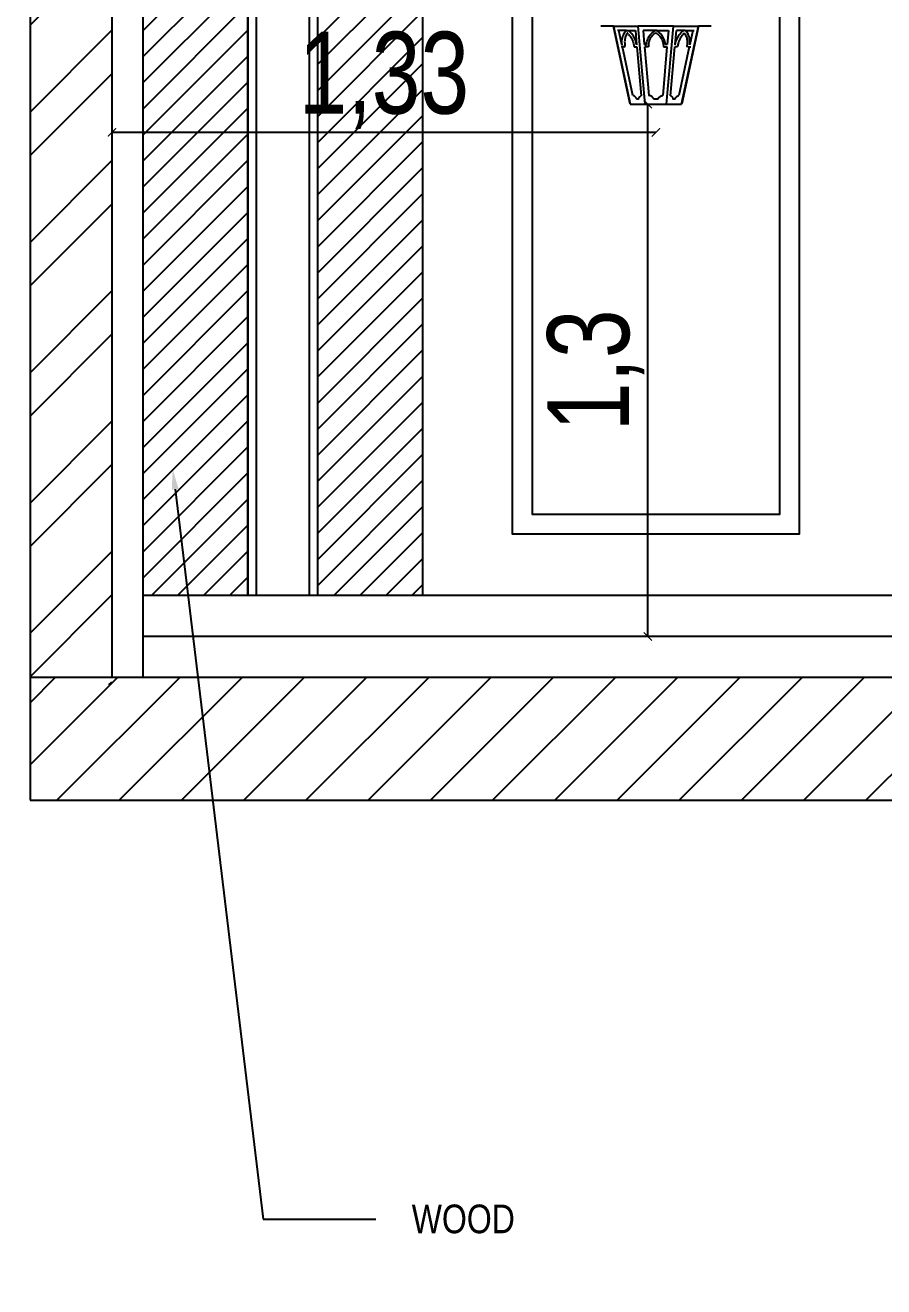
# Model space of a CAD drawing. Header units: inches. Extents: x -279 to 561, y -345 to 342.
# Drawn here: x -204.966 to -202.869, y 55.083 to 58.164 of the extents above; entities that cross this region are included whole.
import ezdxf
from ezdxf import colors
from ezdxf.entities.mleader import LeaderData, LeaderLine
from ezdxf.math import Vec2, Vec3

# ---------------------------------------------------------------- set-up
doc = ezdxf.new("R2010")
doc.units = ezdxf.units.IN
doc.header["$LTSCALE"] = 0.5
doc.header["$MEASUREMENT"] = 0
for name, color, linetype in [('Edges', 7, 'Continuous'), ('LIGHT', 2, 'Continuous'), ('S-DIM', 7, 'Continuous'), ('TEXT', 3, 'Continuous'), ('WAL', 7, 'Continuous'), ('WATER', 50, 'Continuous')]:
    doc.layers.add(name, color=color, linetype=linetype)
doc.styles.add('ROM', font='AGENCYR.TTF', dxfattribs={"width": 0.8})
doc.styles.get("Standard").update_dxf_attribs({"font": 'arial.ttf'})
doc.dimstyles.new('Copy(9) of ISO-25', dxfattribs={"dimtxt": 0.2, "dimasz": 0.02, "dimexe": 0.05, "dimexo": 0.05, "dimgap": 0.02, "dimtad": 1, "dimtxsty": 'ROM', "dimblk": 'ARCHTICK', "dimcen": 0.03, "dimse1": 1, "dimse2": 1, "dimclrd": 248, "dimclrt": 248, "dimadec": 0, "dimazin": 0, "dimtfac": 1, "dimtmove": 0, "dimatfit": 3, "dimldrblk": 'DOT', "dimfxl": 1, "dimarcsym": 0})
doc.dimstyles.get("Standard").update_dxf_attribs({"dimtxt": 0.18, "dimasz": 0.18, "dimexe": 0.18, "dimexo": 0.0625, "dimgap": 0.09, "dimtad": 0, "dimtih": 1, "dimtoh": 1, "dimzin": 0, "dimdsep": 46, "dimtxsty": 'Standard', "dimcen": 0.09, "dimadec": 0, "dimazin": 0, "dimtfac": 1, "dimtofl": 0, "dimtmove": 0, "dimatfit": 3, "dimfxl": 1, "dimtolj": 1, "dimtzin": 0, "dimarcsym": 0})

# ---------------------------------------------------------------- blocks, each defined once
blk = doc.blocks.new('xx')
at = {"layer": 'Edges'}
for p, q in [((37.975, 12.3431), (37.989, 12.3431)), ((38.0165, 12.3431), (37.989, 12.3431)), ((37.989, 12.3431), (38.0074, 12.257)), ((38.0075, 12.2568), (37.989, 12.3431)), ((38.0242, 12.2568), (38.0165, 12.3431)), ((38.0165, 12.3431), (38.0554, 12.3431)), ((38.0242, 12.2568), (38.0165, 12.3431)), ((38.0478, 12.2568), (38.0555, 12.3431)), ((38.0478, 12.2568), (38.0555, 12.3431)), ((38.0554, 12.3431), (38.0554, 12.3431)), ((38.0554, 12.3431), (38.0555, 12.3431)), ((38.083, 12.3431), (38.0555, 12.3431)), ((38.0645, 12.2568), (38.083, 12.3431)), ((38.083, 12.3431), (38.0646, 12.2571)), ((38.0646, 12.2571), (38.083, 12.3431)), ((38.083, 12.3431), (38.097, 12.3431)), ((37.9952, 12.3381), (37.9937, 12.3381)), ((37.9952, 12.3381), (37.9985, 12.3228)), ((38.0035, 12.3381), (37.9952, 12.3381)), ((37.9985, 12.3272), (37.9987, 12.3287)), ((37.9987, 12.3287), (37.9989, 12.3302)), ((37.9989, 12.3302), (37.9993, 12.3316)), ((37.9993, 12.3316), (37.9998, 12.3329)), ((37.9998, 12.3329), (38.0004, 12.3342)), ((38.0004, 12.3342), (38.001, 12.3353)), ((38.001, 12.3353), (38.0018, 12.3364)), ((38.0019, 12.3296), (38.0016, 12.3283)), ((38.0018, 12.3364), (38.0026, 12.3373)), ((38.0022, 12.3309), (38.0019, 12.3296)), ((38.0026, 12.3321), (38.0022, 12.3309)), ((38.0026, 12.3373), (38.0035, 12.3381)), ((38.0032, 12.3332), (38.0026, 12.3321)), ((38.0037, 12.3342), (38.0032, 12.3332)), ((38.0035, 12.3381), (38.0056, 12.3381)), ((38.004, 12.3346), (38.0037, 12.3342)), ((38.0045, 12.3351), (38.0039, 12.3356)), ((38.004, 12.3346), (38.0045, 12.3351)), ((38.0057, 12.3341), (38.0045, 12.3351)), ((38.0061, 12.3377), (38.0056, 12.3381)), ((38.0056, 12.3381), (38.0133, 12.3381)), ((38.0057, 12.3341), (38.006, 12.3338)), ((38.006, 12.3338), (38.0069, 12.3327)), ((38.0072, 12.3368), (38.0061, 12.3377)), ((38.0069, 12.3327), (38.0078, 12.3316)), ((38.0083, 12.3358), (38.0072, 12.3368)), ((38.0078, 12.3316), (38.0086, 12.3305)), ((38.0093, 12.3346), (38.0083, 12.3358)), ((38.0086, 12.3305), (38.0093, 12.3292)), ((38.0102, 12.3334), (38.0093, 12.3346)), ((38.0093, 12.3292), (38.0099, 12.3279)), ((38.0111, 12.332), (38.0102, 12.3334)), ((38.0119, 12.3306), (38.0111, 12.332)), ((38.0126, 12.3291), (38.0119, 12.3306)), ((38.0133, 12.3276), (38.0126, 12.3291)), ((38.0147, 12.3228), (38.0133, 12.3381)), ((38.0222, 12.3381), (38.0221, 12.3381)), ((38.0222, 12.3381), (38.0235, 12.3228)), ((38.0352, 12.3381), (38.0222, 12.3381)), ((38.0266, 12.3276), (38.0271, 12.3291)), ((38.0271, 12.3291), (38.0278, 12.3306)), ((38.0278, 12.3306), (38.0287, 12.332)), ((38.0287, 12.332), (38.0296, 12.3334)), ((38.0298, 12.3292), (38.0291, 12.3279)), ((38.0296, 12.3334), (38.0307, 12.3346)), ((38.0305, 12.3305), (38.0298, 12.3292)), ((38.0314, 12.3316), (38.0305, 12.3305)), ((38.0307, 12.3346), (38.0319, 12.3358)), ((38.0323, 12.3327), (38.0314, 12.3316)), ((38.0319, 12.3358), (38.0332, 12.3368)), ((38.0334, 12.3338), (38.0323, 12.3327)), ((38.0332, 12.3368), (38.0345, 12.3377)), ((38.0338, 12.3341), (38.0334, 12.3338)), ((38.0338, 12.3341), (38.036, 12.3356)), ((38.0345, 12.3377), (38.0352, 12.3381)), ((38.0352, 12.3381), (38.0368, 12.3381)), ((38.0382, 12.3341), (38.036, 12.3356)), ((38.0374, 12.3377), (38.0368, 12.3381)), ((38.0368, 12.3381), (38.0498, 12.3381)), ((38.0388, 12.3368), (38.0374, 12.3377)), ((38.0382, 12.3341), (38.0386, 12.3338)), ((38.0386, 12.3338), (38.0397, 12.3327)), ((38.0401, 12.3358), (38.0388, 12.3368)), ((38.0397, 12.3327), (38.0406, 12.3316)), ((38.0413, 12.3346), (38.0401, 12.3358)), ((38.0406, 12.3316), (38.0415, 12.3305)), ((38.0424, 12.3334), (38.0413, 12.3346)), ((38.0415, 12.3305), (38.0422, 12.3292)), ((38.0422, 12.3292), (38.0429, 12.3279)), ((38.0433, 12.332), (38.0424, 12.3334)), ((38.0442, 12.3306), (38.0433, 12.332)), ((38.0449, 12.3291), (38.0442, 12.3306)), ((38.0454, 12.3276), (38.0449, 12.3291)), ((38.0485, 12.3228), (38.0498, 12.3381)), ((38.0498, 12.3381), (38.0499, 12.3381)), ((38.0587, 12.3381), (38.0573, 12.3228)), ((38.0664, 12.3381), (38.0587, 12.3381)), ((38.0587, 12.3276), (38.0593, 12.3291)), ((38.0593, 12.3291), (38.0601, 12.3306)), ((38.0601, 12.3306), (38.0609, 12.332)), ((38.0609, 12.332), (38.0618, 12.3334)), ((38.0618, 12.3334), (38.0627, 12.3346)), ((38.0627, 12.3292), (38.0621, 12.3279)), ((38.0627, 12.3346), (38.0637, 12.3358)), ((38.0634, 12.3305), (38.0627, 12.3292)), ((38.0642, 12.3316), (38.0634, 12.3305)), ((38.0637, 12.3358), (38.0648, 12.3368)), ((38.0651, 12.3327), (38.0642, 12.3316)), ((38.0648, 12.3368), (38.0659, 12.3377)), ((38.0659, 12.3338), (38.0651, 12.3327)), ((38.0659, 12.3377), (38.0664, 12.3381)), ((38.0663, 12.3341), (38.0659, 12.3338)), ((38.0663, 12.3341), (38.0675, 12.3351)), ((38.0685, 12.3381), (38.0664, 12.3381)), ((38.0675, 12.3351), (38.0681, 12.3356)), ((38.068, 12.3346), (38.0675, 12.3351)), ((38.068, 12.3346), (38.0683, 12.3342)), ((38.0683, 12.3342), (38.0688, 12.3332)), ((38.0694, 12.3373), (38.0685, 12.3381)), ((38.0685, 12.3381), (38.0768, 12.3381)), ((38.0688, 12.3332), (38.0693, 12.3321)), ((38.0693, 12.3321), (38.0698, 12.3309)), ((38.0702, 12.3364), (38.0694, 12.3373)), ((38.0698, 12.3309), (38.0701, 12.3296)), ((38.0701, 12.3296), (38.0704, 12.3283)), ((38.071, 12.3353), (38.0702, 12.3364)), ((38.0716, 12.3342), (38.071, 12.3353)), ((38.0722, 12.3329), (38.0716, 12.3342)), ((38.0727, 12.3316), (38.0722, 12.3329)), ((38.0731, 12.3302), (38.0727, 12.3316)), ((38.0733, 12.3287), (38.0731, 12.3302)), ((38.0735, 12.3272), (38.0733, 12.3287)), ((38.0735, 12.3228), (38.0768, 12.3381)), ((38.0768, 12.3381), (38.0783, 12.3381)), ((37.9991, 12.3202), (37.9975, 12.3202)), ((37.9984, 12.3256), (37.9985, 12.3272)), ((37.9985, 12.324), (37.9984, 12.3256)), ((37.9986, 12.3228), (37.9985, 12.324)), ((37.9985, 12.3228), (37.9986, 12.3228)), ((37.9986, 12.3224), (37.9986, 12.3228)), ((37.9991, 12.3202), (38.0106, 12.2663)), ((38.0004, 12.3202), (37.9991, 12.3202)), ((38.0004, 12.3202), (38.0018, 12.3207)), ((38.0015, 12.327), (38.0014, 12.3256)), ((38.0014, 12.3256), (38.0015, 12.3241)), ((38.0016, 12.3283), (38.0015, 12.327)), ((38.0015, 12.3241), (38.0018, 12.3207)), ((38.0099, 12.3279), (38.0105, 12.3265)), ((38.0105, 12.3265), (38.011, 12.3251)), ((38.011, 12.3251), (38.0114, 12.3237)), ((38.0114, 12.3237), (38.0121, 12.3202)), ((38.0121, 12.3202), (38.0149, 12.3202)), ((38.0138, 12.326), (38.0133, 12.3276)), ((38.0143, 12.3244), (38.0138, 12.326)), ((38.0146, 12.3228), (38.0143, 12.3244)), ((38.0147, 12.3228), (38.0146, 12.3228)), ((38.0147, 12.3224), (38.0147, 12.3228)), ((38.0197, 12.2659), (38.0149, 12.3202)), ((38.0235, 12.3228), (38.0257, 12.3228)), ((38.0238, 12.3202), (38.0237, 12.3202)), ((38.0238, 12.3202), (38.0285, 12.2663)), ((38.0277, 12.3202), (38.0238, 12.3202)), ((38.0257, 12.3228), (38.0258, 12.3244)), ((38.0258, 12.3244), (38.0261, 12.326)), ((38.0261, 12.326), (38.0266, 12.3276)), ((38.028, 12.3237), (38.0277, 12.3202)), ((38.0282, 12.3251), (38.028, 12.3237)), ((38.0286, 12.3265), (38.0282, 12.3251)), ((38.0291, 12.3279), (38.0286, 12.3265)), ((38.0429, 12.3279), (38.0434, 12.3265)), ((38.0434, 12.3265), (38.0437, 12.3251)), ((38.0434, 12.2663), (38.0482, 12.3202)), ((38.0437, 12.3251), (38.044, 12.3237)), ((38.044, 12.3237), (38.0443, 12.3202)), ((38.0443, 12.3202), (38.0482, 12.3202)), ((38.0459, 12.326), (38.0454, 12.3276)), ((38.0462, 12.3244), (38.0459, 12.326)), ((38.0463, 12.3228), (38.0462, 12.3244)), ((38.0485, 12.3228), (38.0463, 12.3228)), ((38.0482, 12.3202), (38.0483, 12.3202)), ((38.0571, 12.3202), (38.0523, 12.2659)), ((38.0599, 12.3202), (38.0571, 12.3202)), ((38.0573, 12.3228), (38.0574, 12.3228)), ((38.0573, 12.3228), (38.0573, 12.3224)), ((38.0574, 12.3228), (38.0577, 12.3244)), ((38.0577, 12.3244), (38.0582, 12.326)), ((38.0582, 12.326), (38.0587, 12.3276)), ((38.0606, 12.3237), (38.0599, 12.3202)), ((38.061, 12.3251), (38.0606, 12.3237)), ((38.0615, 12.3265), (38.061, 12.3251)), ((38.0614, 12.2663), (38.0729, 12.3202)), ((38.0621, 12.3279), (38.0615, 12.3265)), ((38.0705, 12.3241), (38.0702, 12.3207)), ((38.0716, 12.3202), (38.0702, 12.3207)), ((38.0704, 12.3283), (38.0705, 12.327)), ((38.0705, 12.327), (38.0706, 12.3256)), ((38.0706, 12.3256), (38.0705, 12.3241)), ((38.0716, 12.3202), (38.0729, 12.3202)), ((38.0729, 12.3202), (38.0744, 12.3202)), ((38.0734, 12.3228), (38.0735, 12.324)), ((38.0735, 12.3228), (38.0734, 12.3228)), ((38.0734, 12.3224), (38.0734, 12.3228)), ((38.0736, 12.3256), (38.0735, 12.3272)), ((38.0735, 12.324), (38.0736, 12.3256)), ((38.011, 12.2662), (38.0106, 12.2663)), ((38.0115, 12.2661), (38.011, 12.2662)), ((38.0119, 12.2659), (38.0115, 12.2661)), ((38.0123, 12.2656), (38.0119, 12.2659)), ((38.0127, 12.2654), (38.0123, 12.2656)), ((38.0131, 12.265), (38.0127, 12.2654)), ((38.0134, 12.2646), (38.0131, 12.265)), ((38.0138, 12.2642), (38.0134, 12.2646)), ((38.0141, 12.2638), (38.0138, 12.2642)), ((38.0144, 12.2633), (38.0141, 12.2638)), ((38.0146, 12.2628), (38.0144, 12.2633)), ((38.0148, 12.2622), (38.0146, 12.2628)), ((38.0148, 12.2622), (38.0168, 12.2622)), ((38.0167, 12.2618), (38.0168, 12.2622)), ((38.0168, 12.2623), (38.0169, 12.2628)), ((38.0168, 12.2622), (38.0168, 12.2623)), ((38.0169, 12.2628), (38.017, 12.2633)), ((38.017, 12.2633), (38.0172, 12.2638)), ((38.0172, 12.2638), (38.0174, 12.2642)), ((38.0174, 12.2642), (38.0177, 12.2646)), ((38.0177, 12.2646), (38.0179, 12.2649)), ((38.0179, 12.2649), (38.0183, 12.2652)), ((38.0183, 12.2652), (38.0186, 12.2654)), ((38.0186, 12.2654), (38.019, 12.2656)), ((38.019, 12.2656), (38.0193, 12.2658)), ((38.0193, 12.2658), (38.0197, 12.2659)), ((38.0197, 12.2658), (38.0197, 12.2659)), ((38.0291, 12.2662), (38.0285, 12.2663)), ((38.0297, 12.2661), (38.0291, 12.2662)), ((38.0302, 12.2659), (38.0297, 12.2661)), ((38.0308, 12.2656), (38.0302, 12.2659)), ((38.0313, 12.2654), (38.0308, 12.2656)), ((38.0317, 12.265), (38.0313, 12.2654)), ((38.0322, 12.2646), (38.0317, 12.265)), ((38.0326, 12.2642), (38.0322, 12.2646)), ((38.0329, 12.2638), (38.0326, 12.2642)), ((38.0332, 12.2633), (38.0329, 12.2638)), ((38.0334, 12.2628), (38.0332, 12.2633)), ((38.0336, 12.2622), (38.0334, 12.2628)), ((38.0336, 12.2622), (38.0384, 12.2622)), ((38.0384, 12.2622), (38.0385, 12.2628)), ((38.0385, 12.2628), (38.0388, 12.2633)), ((38.0388, 12.2633), (38.0391, 12.2638)), ((38.0391, 12.2638), (38.0394, 12.2642)), ((38.0394, 12.2642), (38.0398, 12.2646)), ((38.0398, 12.2646), (38.0403, 12.265)), ((38.0403, 12.265), (38.0407, 12.2654)), ((38.0407, 12.2654), (38.0412, 12.2656)), ((38.0412, 12.2656), (38.0418, 12.2659)), ((38.0418, 12.2659), (38.0423, 12.2661)), ((38.0423, 12.2661), (38.0429, 12.2662)), ((38.0429, 12.2662), (38.0434, 12.2663)), ((38.0433, 12.2658), (38.0433, 12.2657)), ((38.0527, 12.2658), (38.0523, 12.2659)), ((38.0523, 12.2659), (38.0523, 12.2658)), ((38.053, 12.2656), (38.0527, 12.2658)), ((38.0534, 12.2654), (38.053, 12.2656)), ((38.0537, 12.2652), (38.0534, 12.2654)), ((38.0541, 12.2649), (38.0537, 12.2652)), ((38.0543, 12.2646), (38.0541, 12.2649)), ((38.0546, 12.2642), (38.0543, 12.2646)), ((38.0548, 12.2638), (38.0546, 12.2642)), ((38.055, 12.2633), (38.0548, 12.2638)), ((38.0551, 12.2628), (38.055, 12.2633)), ((38.0552, 12.2623), (38.0551, 12.2628)), ((38.0552, 12.2622), (38.0552, 12.2623)), ((38.0552, 12.2622), (38.0572, 12.2622)), ((38.0553, 12.2618), (38.0552, 12.2622)), ((38.0572, 12.2622), (38.0574, 12.2628)), ((38.0574, 12.2628), (38.0576, 12.2633)), ((38.0576, 12.2633), (38.0579, 12.2638)), ((38.0579, 12.2638), (38.0582, 12.2642)), ((38.0582, 12.2642), (38.0586, 12.2646)), ((38.0586, 12.2646), (38.0589, 12.265)), ((38.0589, 12.265), (38.0593, 12.2654)), ((38.0593, 12.2654), (38.0597, 12.2656)), ((38.0597, 12.2656), (38.0601, 12.2659)), ((38.0601, 12.2659), (38.0605, 12.2661)), ((38.0605, 12.2661), (38.061, 12.2662)), ((38.061, 12.2662), (38.0614, 12.2663))]:
    blk.add_line(p, q, dxfattribs=at)
blk = doc.blocks.new('_ArchTick')
at = {"color": 0, "linetype": 'ByBlock', "const_width": 0.15}
blk.add_lwpolyline([(-0.5, -0.5), (0.5, 0.5)], dxfattribs=at)
blk = doc.blocks.new('*D519')
at = {"layer": 'Defpoints', "color": 0, "transparency": 16777216}
for p in [(-203.4516, 57.9713), (-203.4452, 57.9713), (-203.4927, 56.6713)]:
    blk.add_point(p, dxfattribs=at)
at = {"layer": 'WAL', "color": 248, "lineweight": -2, "transparency": 16777216}
blk.add_line((-203.4452, 56.6713), (-203.4452, 57.9713), dxfattribs=at)
at = {"layer": 'WAL', "color": 248, "lineweight": -2, "transparency": 16777216, "xscale": 0.02, "yscale": 0.02, "zscale": 0.02}
for p, rotation in [((-203.4452, 57.9713), 90), ((-203.4452, 56.6713), 270)]:
    blk.add_blockref('_ArchTick', p, dxfattribs=dict(at, rotation=rotation))
at = {"layer": 'WAL', "color": 248, "transparency": 16777216, "insert": (-203.5723, 57.3213), "char_height": 0.2, "attachment_point": 5, "rotation": 90, "style": 'ROM'}
blk.add_mtext('1,3', dxfattribs=at)
blk = doc.blocks.new('_DOT')
at = {"color": 0, "linetype": 'ByBlock'}
blk.add_line((-0.5, 0), (-1, 0), dxfattribs=at)
at = {"color": 0, "linetype": 'ByBlock', "const_width": 0.5}
blk.add_lwpolyline([(-0.25, 0, 1), (0.25, 0, 1)], format="xyb", close=True, dxfattribs=at)
blk = doc.blocks.new('*D616')
at = {"layer": 'Defpoints', "color": 0, "transparency": 16777216}
for p in [(-204.7544, 58.0213), (-203.4255, 57.9713), (-204.7544, 57.9024)]:
    blk.add_point(p, dxfattribs=at)
at = {"layer": 'WAL', "color": 248, "lineweight": -2, "transparency": 16777216}
blk.add_line((-203.4255, 57.9024), (-204.7544, 57.9024), dxfattribs=at)
at = {"layer": 'WAL', "color": 248, "lineweight": -2, "transparency": 16777216, "xscale": 0.02, "yscale": 0.02, "zscale": 0.02, "rotation": 180}
blk.add_blockref('_ArchTick', (-204.7544, 57.9024), dxfattribs=at)
at = {"layer": 'WAL', "color": 248, "lineweight": -2, "transparency": 16777216, "xscale": 0.02, "yscale": 0.02, "zscale": 0.02}
blk.add_blockref('_ArchTick', (-203.4255, 57.9024), dxfattribs=at)
at = {"layer": 'WAL', "color": 248, "transparency": 16777216, "insert": (-204.0899, 58.0295), "char_height": 0.2, "attachment_point": 5, "style": 'ROM'}
blk.add_mtext('1,33', dxfattribs=at)
blk = doc.blocks.new('*D1071')
at = {"color": 0, "linetype": 'ByBlock', "lineweight": -2, "transparency": 16777216}
for p, q in [((558.6522, 342.2788), (558.6522, 342.4729)), ((560.6522, 342.2788), (560.6522, 342.4729)), ((558.8322, 342.2929), (559.1722, 342.2929)), ((560.4722, 342.2929), (560.1322, 342.2929))]:
    blk.add_line(p, q, dxfattribs=at)
at = {"color": 0, "linetype": 'ByBlock', "transparency": 16777216}
for points in [[(558.8322, 342.3229), (558.8322, 342.2629), (558.6522, 342.2929)], [(560.4722, 342.3229), (560.4722, 342.2629), (560.6522, 342.2929)]]:
    blk.add_solid(points, dxfattribs=at)
at = {"layer": 'Defpoints', "color": 0, "linetype": 'ByBlock', "transparency": 16777216}
for p in [(560.6522, 342.2929), (558.6522, 342.2163), (560.6522, 342.2163)]:
    blk.add_point(p, dxfattribs=at)
at = {"layer": 'Defpoints', "color": 0, "ltscale": 0.5, "transparency": 16777216}
for p in [(-209.5, -305.36), (-209.5, -305.81), (-209.5, -305.81)]:
    blk.add_point(p, dxfattribs=at)
at = {"layer": 'S-DIM', "color": 0, "lineweight": -2, "ltscale": 0.5, "transparency": 16777216}
for p, q in [((-209.5, -305.18), (-209.5, -305)), ((-209.5625, -305.36), (-209.68, -305.36)), ((-209.5625, -305.81), (-209.68, -305.81)), ((-209.5, -305.99), (-209.5, -306.17))]:
    blk.add_line(p, q, dxfattribs=at)
at = {"layer": 'S-DIM', "color": 0, "ltscale": 0.5, "transparency": 16777216}
for points in [[(-209.53, -305.18), (-209.47, -305.18), (-209.5, -305.36)], [(-209.53, -305.99), (-209.47, -305.99), (-209.5, -305.81)]]:
    blk.add_solid(points, dxfattribs=at)
at = {"color": 0, "linetype": 'ByBlock', "transparency": 16777216, "insert": (559.6522, 342.2929), "char_height": 0.18, "attachment_point": 5}
blk.add_mtext('\\A1;2.0000', dxfattribs=at)
at = {"layer": 'S-DIM', "color": 0, "ltscale": 0.5, "transparency": 16777216, "insert": (-209.5, -305.585), "char_height": 0.18, "attachment_point": 5}
blk.add_mtext('\\A1;0.45', dxfattribs=at)

msp = doc.modelspace()

# ---------------------------------------------------------------- hatches: boundary and pattern name
at = {"linetype": 'Continuous', "lineweight": -3}
h = msp.add_hatch(dxfattribs=at)
h.set_pattern_fill('ANSI32', scale=0.6)
h.set_pattern_definition([(45, (-110.2961, 85.47023), (-0.15909903, 0.15909903), []), (45, (-110.19002, 85.47023), (-0.15909903, 0.15909903), [])])
h.paths.add_polyline_path([(-204.9544, 56.5536), (-204.7544, 56.5536), (-204.7544, 59.4713), (-204.9544, 59.4713)])
h = msp.add_hatch(dxfattribs=at)
h.set_pattern_fill('ANSI31', scale=0.86)
h.set_pattern_definition([(45, (-104.22293, 85.78785), (-0.07601398, 0.07601398), [])])
h.paths.add_polyline_path([(-198.5876, 56.5713), (-204.9544, 56.5713), (-204.9544, 56.2713), (-198.7566, 56.2713), (-198.7566, 56.5713)])
at = {"layer": 'WATER'}
h = msp.add_hatch(dxfattribs=at)
h.set_pattern_fill('ANSI31', color=32, scale=0.36)
h.set_pattern_definition([(45, (-120.860994, 52.80919), (-0.031819805, 0.031819805), [])])
h.paths.add_polyline_path([(-204.679, 59.1213), (-204.674, 59.1213), (-204.6722, 59.121), (-204.6722, 59.1213), (-204.4223, 59.1213), (-204.4223, 56.7713), (-204.679, 56.7713)])
h.paths.add_polyline_path([(-204.2523, 59.1213), (-203.9955, 59.1213), (-203.9955, 56.7713), (-204.2523, 56.7713)])
h.paths.add_polyline_path([(-204.1354, 58.5718), (-204.5393, 58.5718), (-204.5393, 58.9649), (-204.1354, 58.9649)], flags=9)

# ---------------------------------------------------------------- linework, layer by layer
for p, q in [((-204.9544, 59.7713), (-204.9544, 56.2713)), ((-204.7544, 59.4713), (-204.7544, 56.5713)), ((-204.679, 59.4713), (-204.679, 56.5713)), ((-204.4223, 59.1213), (-204.4223, 56.7713)), ((-204.4023, 59.1213), (-204.4023, 56.7713)), ((-203.9955, 59.1213), (-203.9955, 56.7713)), ((-203.4885, 57.9713), (-203.3625, 57.9713))]:
    msp.add_line(p, q)
at = {"color": 7}
for p, q in [((-199.032, 56.7713), (-204.679, 56.7713)), ((-199.032, 56.6713), (-204.679, 56.6713))]:
    msp.add_line(p, q, dxfattribs=at)
msp.add_lwpolyline([(-204.2723, 59.1213), (-204.2723, 56.7713)])
for points in [[(-203.7755, 59.015), (-203.0755, 59.015), (-203.0755, 56.9211), (-203.7755, 56.9211)], [(-203.7272, 58.9667), (-203.1238, 58.9667), (-203.1238, 56.9695), (-203.7272, 56.9695)]]:
    msp.add_lwpolyline(points, close=True)
at = {"color": 7, "linetype": 'Continuous'}
msp.add_lwpolyline([(-204.9544, 56.2713), (-198.7566, 56.2713), (-198.7566, 56.5713), (-204.9544, 56.5713)], dxfattribs=at)
at = {"layer": 'LIGHT', "color": 4}
msp.add_lwpolyline([(-204.2523, 59.1213), (-204.2523, 56.7713), (-204.4223, 56.7713), (-204.4223, 59.1213)], dxfattribs=at)

# ---------------------------------------------------------------- block references
at = {"xscale": -2.209324571047085, "yscale": 2.209324571047085, "zscale": 2.209324571047085}
msp.add_blockref('xx', (-119.3916, 30.8921), dxfattribs=at)

# ---------------------------------------------------------------- dimensions: what is measured, and where the dimension line sits
at = {"layer": 'S-DIM', "ltscale": 0.5}
dim = msp.add_linear_dim(base=(-209.5, -305.81), p1=(-209.5, -305.36), p2=(-209.5, -305.81), angle=90, dimstyle='Standard', dxfattribs=at)
dim.commit()
dim.dimension.update_dxf_attribs({"geometry": '*D1071', "text_midpoint": (-209.5, -305.585)})
at = {"layer": 'WAL'}
dim = msp.add_linear_dim(base=(-204.7544, 57.9024), p1=(-203.4255, 57.9713), p2=(-204.7544, 58.0213), dimstyle='Copy(9) of ISO-25', dxfattribs=at)
dim.commit()
dim.dimension.update_dxf_attribs({"geometry": '*D616', "text_midpoint": (-204.0899, 58.0295)})
dim = msp.add_linear_dim(base=(-203.4452, 57.9713), p1=(-203.4927, 56.6713), p2=(-203.4516, 57.9713), angle=90, dimstyle='Copy(9) of ISO-25', dxfattribs=at)
dim.commit()
dim.dimension.update_dxf_attribs({"geometry": '*D519', "text_midpoint": (-203.5723, 57.3213)})

# ---------------------------------------------------------------- leaders
at = {"layer": 'TEXT', "color": 7, "lineweight": 15, "ltscale": 8e-05}
ml = msp.add_multileader_mtext('Standard', dxfattribs=at)
ml.set_content('{\\W0.8;WOOD }', color=7)
ml.set_leader_properties()
ml.build(insert=Vec2(0, 0))
ml.multileader.update_dxf_attribs({"text_right_attachment_type": 6, "dogleg_length": 0.2, "arrow_head_size": 0.05})
ctx = ml.context
ctx.base_point, ctx.char_height, ctx.arrow_head_size, ctx.landing_gap_size, ctx.plane_origin = Vec3(-204.1094, 55.2481), 0.07, 0.05, 0.09, Vec3(-205.815, 57.8052)
ctx.right_attachment, ctx.text_align_type = 6, 1
notes = []
notes.append((ctx, [(0, (1, 1, 0), (-204.3852, 55.2481), (1, 0), 0.2758, [(0, [(-204.6059, 57.0804)], 0, [])])]))
ctx.mtext.insert, ctx.mtext.alignment, ctx.mtext.flow_direction = Vec3(-203.896, 55.2837), 2, 5
for ctx, leaders in notes:
    for number, flags, end, landing, length, lines in leaders:
        leader = LeaderData()
        leader.index, (leader.has_last_leader_line, leader.has_dogleg_vector, leader.attachment_direction) = number, flags
        leader.last_leader_point, leader.dogleg_vector, leader.dogleg_length = Vec3(end), Vec3(landing), length
        for number, points, colour, breaks in lines:
            line = LeaderLine()
            line.index, line.vertices, line.color, line.breaks = number, Vec3.list(points), colors.encode_raw_color(colour), breaks
            leader.lines.append(line)
        ctx.leaders.append(leader)

doc.saveas('drawing.dxf')
